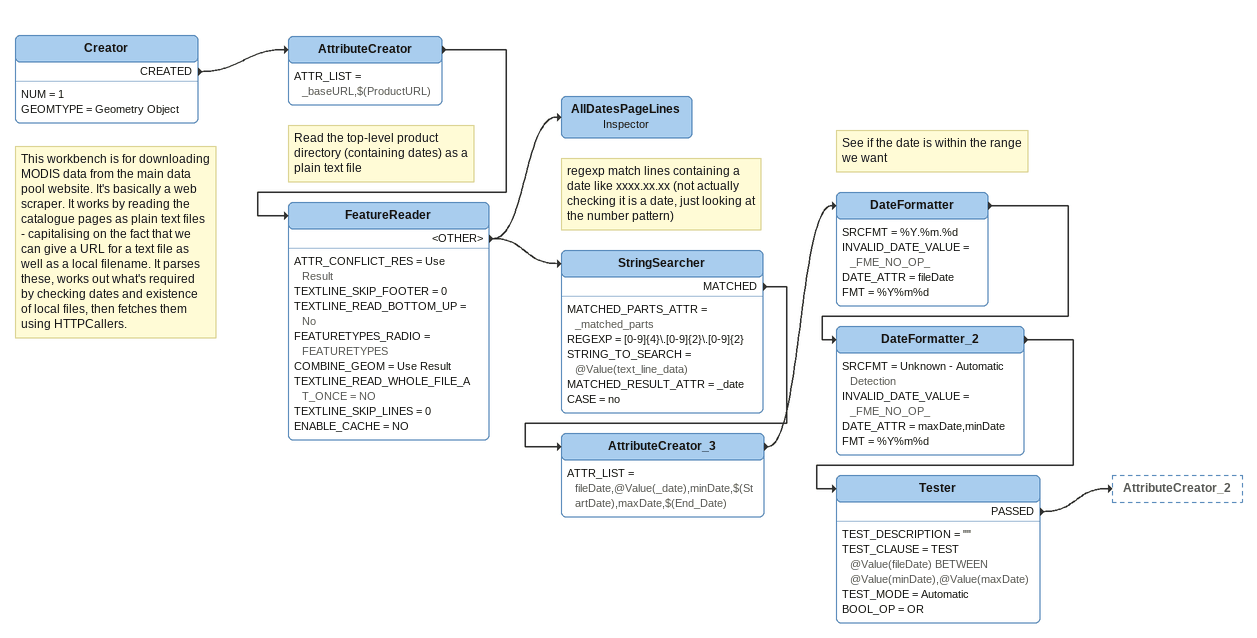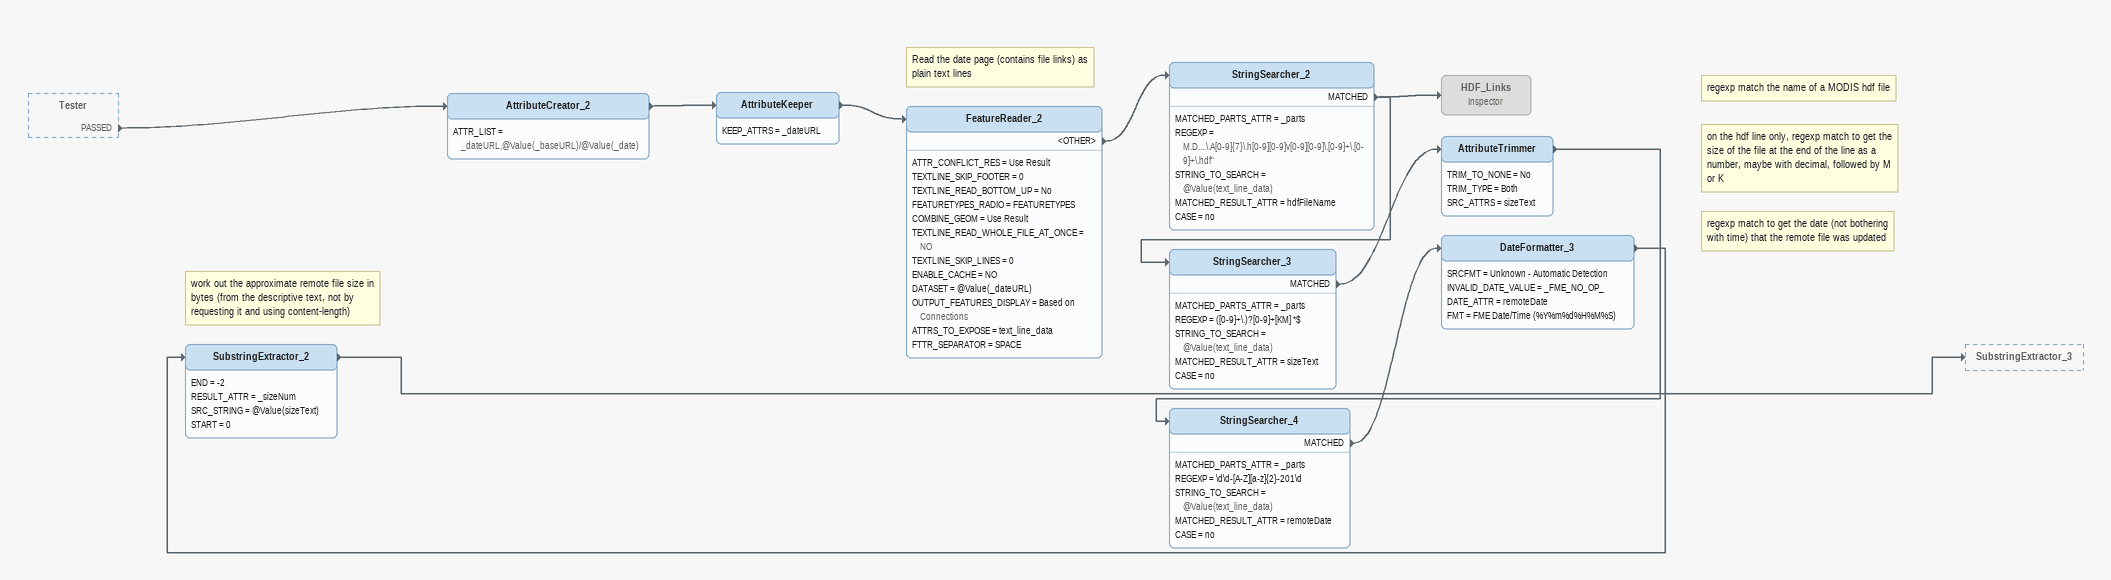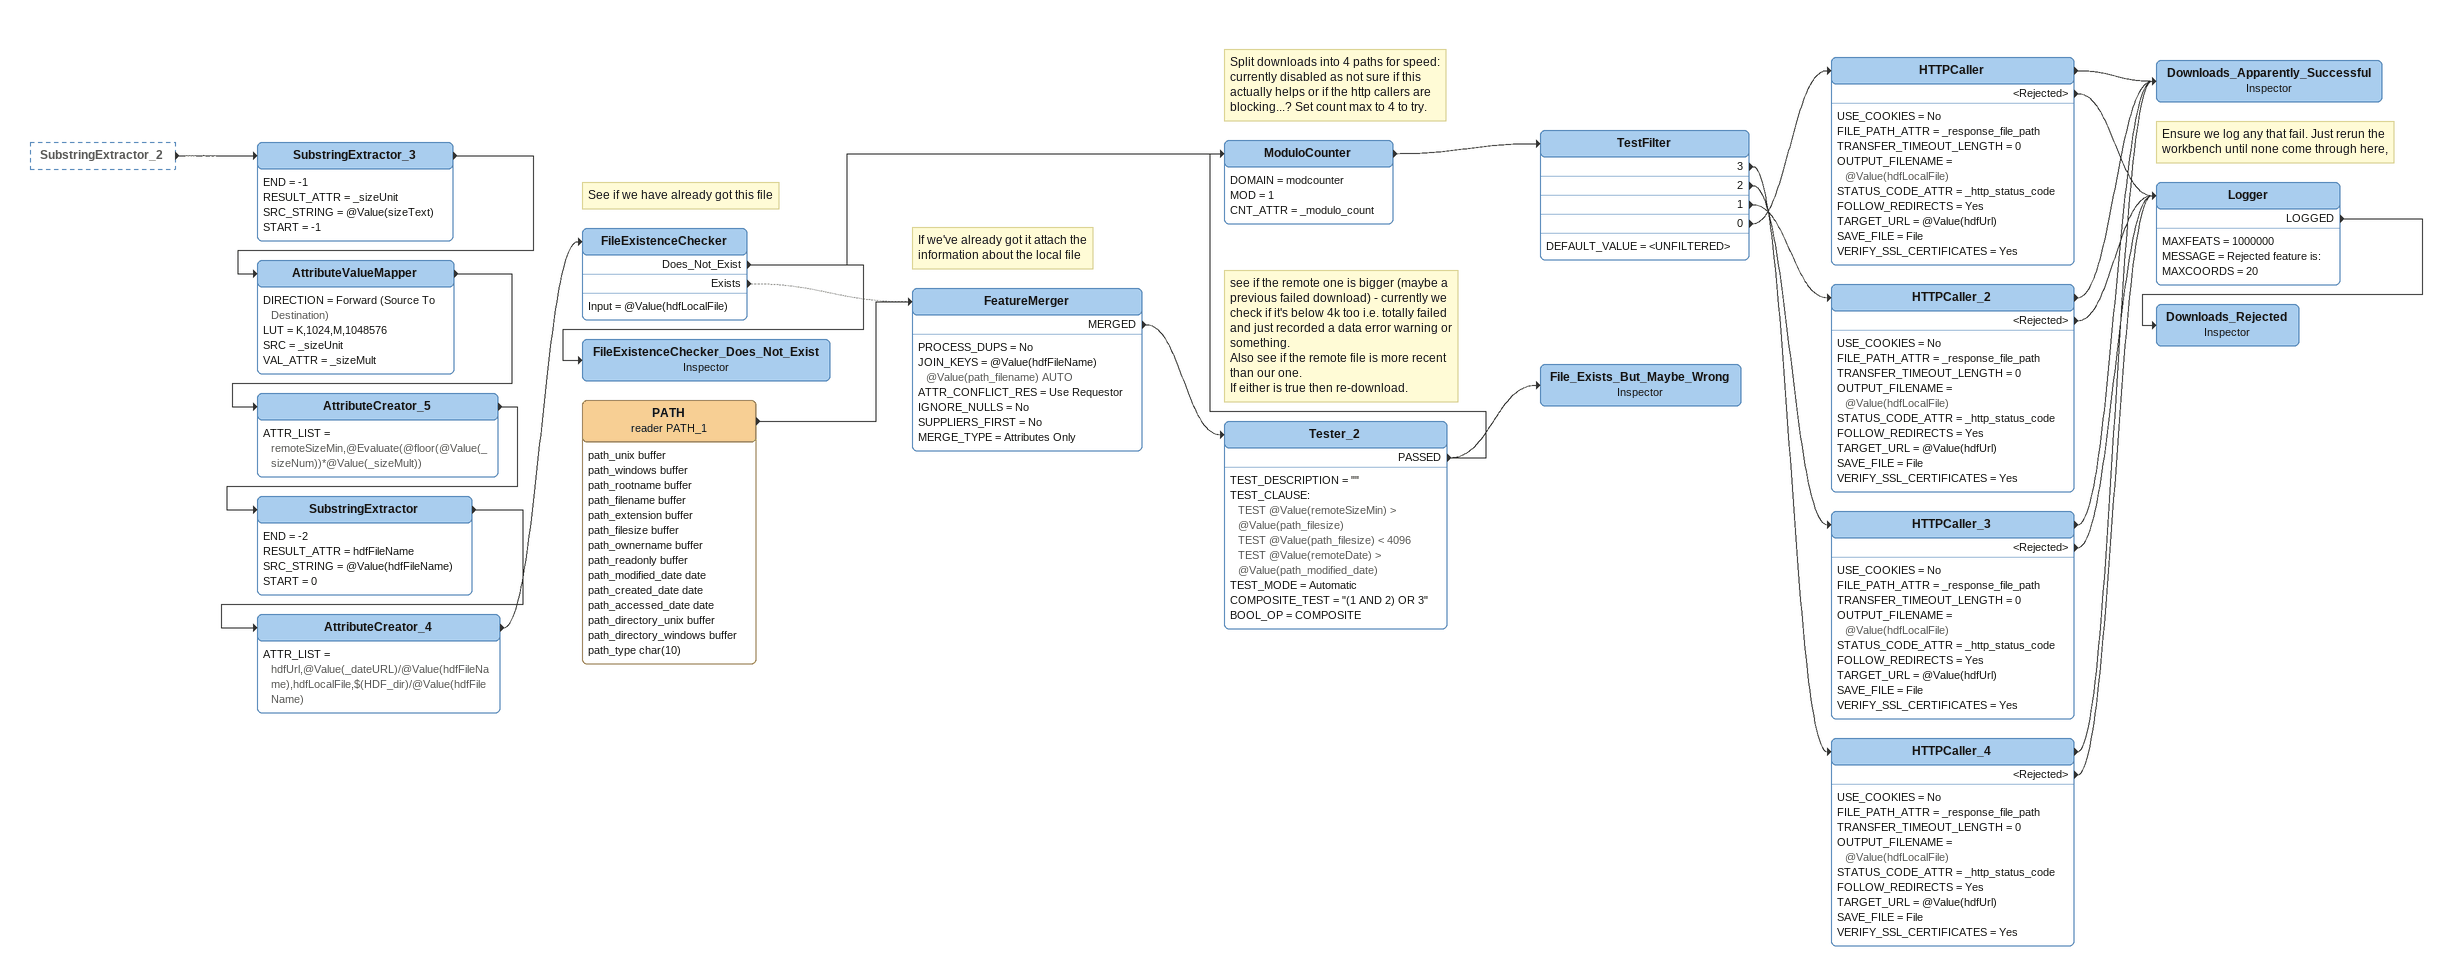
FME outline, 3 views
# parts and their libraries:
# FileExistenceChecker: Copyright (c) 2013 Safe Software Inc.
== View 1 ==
Note: This workbench is for downloading MODIS data from the main data pool website. It's basically a web scraper. It works by reading the catalogue pages as plain text files - capitalising on the fact that we can give a URL for a text file as well as a local filename. It parses these, works out what's required by checking dates and existence of local files, then fetches them using HTTPCallers.
Creator
    NUM = 1
    GEOMTYPE = Geometry Object
    CREATED -> AttributeCreator
AttributeCreator
    ATTR_LIST = _baseURL,$(ProductURL)
    -> FeatureReader
Note: Read the top-level product directory (containing dates) as a plain text file
FeatureReader
    ATTR_CONFLICT_RES = Use Result
    TEXTLINE_SKIP_FOOTER = 0
    TEXTLINE_READ_BOTTOM_UP = No
    FEATURETYPES_RADIO = FEATURETYPES
    COMBINE_GEOM = Use Result
    TEXTLINE_READ_WHOLE_FILE_AT_ONCE = NO
    TEXTLINE_SKIP_LINES = 0
    ENABLE_CACHE = NO
    <OTHER> -> AllDatesPageLines
    <OTHER> -> StringSearcher
AllDatesPageLines: Inspector
Note: regexp match lines containing a date like xxxx.xx.xx (not actually checking it is a date, just looking at the number pattern)
StringSearcher
    MATCHED_PARTS_ATTR = _matched_parts
    REGEXP = [0-9]{4}\.[0-9]{2}\.[0-9]{2}
    STRING_TO_SEARCH = @Value(text_line_data)
    MATCHED_RESULT_ATTR = _date
    CASE = no
    MATCHED -> AttributeCreator_3
AttributeCreator_3
    ATTR_LIST = fileDate,@Value(_date),minDate,$(StartDate),maxDate,$(End_Date)
    -> DateFormatter
Note: See if the date is within the range we want
DateFormatter
    SRCFMT = %Y.%m.%d
    INVALID_DATE_VALUE = _FME_NO_OP_
    DATE_ATTR = fileDate
    FMT = %Y%m%d
    -> DateFormatter_2
DateFormatter_2
    SRCFMT = Unknown - Automatic Detection
    INVALID_DATE_VALUE = _FME_NO_OP_
    DATE_ATTR = maxDate,minDate
    FMT = %Y%m%d
    -> Tester
Tester
    TEST_DESCRIPTION = ""
    TEST_CLAUSE = TEST @Value(fileDate) BETWEEN @Value(minDate),@Value(maxDate)
    TEST_MODE = Automatic
    BOOL_OP = OR
    PASSED -> AttributeCreator_2

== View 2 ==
Tester [outside]
    PASSED -> AttributeCreator_2
AttributeCreator_2
    ATTR_LIST = _dateURL,@Value(_baseURL)/@Value(_date)
    -> AttributeKeeper
AttributeKeeper
    KEEP_ATTRS = _dateURL
    -> FeatureReader_2
Note: Read the date page (contains file links) as plain text lines
FeatureReader_2
    ATTR_CONFLICT_RES = Use Result
    TEXTLINE_SKIP_FOOTER = 0
    TEXTLINE_READ_BOTTOM_UP = No
    FEATURETYPES_RADIO = FEATURETYPES
    COMBINE_GEOM = Use Result
    TEXTLINE_READ_WHOLE_FILE_AT_ONCE = NO
    TEXTLINE_SKIP_LINES = 0
    ENABLE_CACHE = NO
    DATASET = @Value(_dateURL)
    OUTPUT_FEATURES_DISPLAY = Based on Connections
    ATTRS_TO_EXPOSE = text_line_data
    FTTR_SEPARATOR = SPACE
    <OTHER> -> StringSearcher_2
Note: regexp match the name of a MODIS hdf file
StringSearcher_2
    MATCHED_PARTS_ATTR = _parts
    REGEXP = M.D....\.A[0-9]{7}\.h[0-9][0-9]v[0-9][0-9]\.[0-9]+\.[0-9]+\.hdf"
    STRING_TO_SEARCH = @Value(text_line_data)
    MATCHED_RESULT_ATTR = hdfFileName
    CASE = no
    MATCHED -> HDF_Links
    MATCHED -> StringSearcher_3
HDF_Links: Inspector [off]
Note: on the hdf line only, regexp match to get the size of the file at the end of the line as a number, maybe with decimal, followed by M or K
StringSearcher_3
    MATCHED_PARTS_ATTR = _parts
    REGEXP = ([0-9]+\.)?[0-9]+[KM] *$
    STRING_TO_SEARCH = @Value(text_line_data)
    MATCHED_RESULT_ATTR = sizeText
    CASE = no
    MATCHED -> AttributeTrimmer
AttributeTrimmer
    TRIM_TO_NONE = No
    TRIM_TYPE = Both
    SRC_ATTRS = sizeText
    -> StringSearcher_4
Note: regexp match to get the date (not bothering with time) that the remote file was updated
StringSearcher_4
    MATCHED_PARTS_ATTR = _parts
    REGEXP = \d\d-[A-Z][a-z]{2}-201\d
    STRING_TO_SEARCH = @Value(text_line_data)
    MATCHED_RESULT_ATTR = remoteDate
    CASE = no
    MATCHED -> DateFormatter_3
DateFormatter_3
    SRCFMT = Unknown - Automatic Detection
    INVALID_DATE_VALUE = _FME_NO_OP_
    DATE_ATTR = remoteDate
    FMT = FME Date/Time (%Y%m%d%H%M%S)
    -> SubstringExtractor_2
Note: work out the approximate remote file size in bytes (from the descriptive text, not by requesting it and using content-length)
SubstringExtractor_2
    END = -2
    RESULT_ATTR = _sizeNum
    SRC_STRING = @Value(sizeText)
    START = 0
    -> SubstringExtractor_3

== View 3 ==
SubstringExtractor_2 [outside]
    -> SubstringExtractor_3
SubstringExtractor_3
    END = -1
    RESULT_ATTR = _sizeUnit
    SRC_STRING = @Value(sizeText)
    START = -1
    -> AttributeValueMapper
AttributeValueMapper
    DIRECTION = Forward (Source To Destination)
    LUT = K,1024,M,1048576
    SRC = _sizeUnit
    VAL_ATTR = _sizeMult
    -> AttributeCreator_5
AttributeCreator_5
    ATTR_LIST = remoteSizeMin,@Evaluate(@floor(@Value(_sizeNum))*@Value(_sizeMult))
    -> SubstringExtractor
SubstringExtractor
    END = -2
    RESULT_ATTR = hdfFileName
    SRC_STRING = @Value(hdfFileName)
    START = 0
    -> AttributeCreator_4
AttributeCreator_4
    ATTR_LIST = hdfUrl,@Value(_dateURL)/@Value(hdfFileName),hdfLocalFile,$(HDF_dir)/@Value(hdfFileName)
    -> FileExistenceChecker
Note: See if we have already got this file
FileExistenceChecker
    Input = @Value(hdfLocalFile)
    Does_Not_Exist -> ModuloCounter
    Exists -> FeatureMerger [off]
    Does_Not_Exist -> FileExistenceChecker_Does_Not_Exist
FileExistenceChecker_Does_Not_Exist: Inspector
PATH (reader PATH_1)
    attributes: path_unix buffer, path_windows buffer, path_rootname buffer, path_filename buffer, path_extension buffer, path_filesize buffer, path_ownername buffer, path_readonly buffer, path_modified_date date, path_created_date date, path_accessed_date date, path_directory_unix buffer, path_directory_windows buffer, path_type char(10)
    -> FeatureMerger
Note: If we've already got it attach the information about the local file
FeatureMerger
    PROCESS_DUPS = No
    JOIN_KEYS = @Value(hdfFileName) @Value(path_filename) AUTO
    ATTR_CONFLICT_RES = Use Requestor
    IGNORE_NULLS = No
    SUPPLIERS_FIRST = No
    MERGE_TYPE = Attributes Only
    MERGED -> Tester_2
Note: see if the remote one is bigger (maybe a previous failed download) - currently we check if it's below 4k too i.e. totally failed and just recorded a data error warning or something. / Also see if the remote file is more recent than our one. / If either is true then re-download.
Tester_2
    TEST_DESCRIPTION = ""
    TEST_CLAUSE:
      TEST @Value(remoteSizeMin) > @Value(path_filesize)
      TEST @Value(path_filesize) < 4096
      TEST @Value(remoteDate) > @Value(path_modified_date)
    TEST_MODE = Automatic
    COMPOSITE_TEST = "(1 AND 2) OR 3"
    BOOL_OP = COMPOSITE
    PASSED -> ModuloCounter
    PASSED -> File_Exists_But_Maybe_Wrong
Note: Split downloads into 4 paths for speed: currently disabled as not sure if this actually helps or if the http callers are blocking...? Set count max to 4 to try.
ModuloCounter
    DOMAIN = modcounter
    MOD = 1
    CNT_ATTR = _modulo_count
    -> TestFilter
TestFilter
    DEFAULT_VALUE = <UNFILTERED>
    3 -> HTTPCaller_4
    2 -> HTTPCaller_3
    1 -> HTTPCaller_2
    0 -> HTTPCaller
HTTPCaller
    USE_COOKIES = No
    FILE_PATH_ATTR = _response_file_path
    TRANSFER_TIMEOUT_LENGTH = 0
    OUTPUT_FILENAME = @Value(hdfLocalFile)
    STATUS_CODE_ATTR = _http_status_code
    FOLLOW_REDIRECTS = Yes
    TARGET_URL = @Value(hdfUrl)
    SAVE_FILE = File
    VERIFY_SSL_CERTIFICATES = Yes
    -> Downloads_Apparently_Successful
    <Rejected> -> Logger
HTTPCaller_2
    USE_COOKIES = No
    FILE_PATH_ATTR = _response_file_path
    TRANSFER_TIMEOUT_LENGTH = 0
    OUTPUT_FILENAME = @Value(hdfLocalFile)
    STATUS_CODE_ATTR = _http_status_code
    FOLLOW_REDIRECTS = Yes
    TARGET_URL = @Value(hdfUrl)
    SAVE_FILE = File
    VERIFY_SSL_CERTIFICATES = Yes
    <Rejected> -> Logger
    -> Downloads_Apparently_Successful
HTTPCaller_3
    USE_COOKIES = No
    FILE_PATH_ATTR = _response_file_path
    TRANSFER_TIMEOUT_LENGTH = 0
    OUTPUT_FILENAME = @Value(hdfLocalFile)
    STATUS_CODE_ATTR = _http_status_code
    FOLLOW_REDIRECTS = Yes
    TARGET_URL = @Value(hdfUrl)
    SAVE_FILE = File
    VERIFY_SSL_CERTIFICATES = Yes
    -> Downloads_Apparently_Successful
    <Rejected> -> Logger
HTTPCaller_4
    USE_COOKIES = No
    FILE_PATH_ATTR = _response_file_path
    TRANSFER_TIMEOUT_LENGTH = 0
    OUTPUT_FILENAME = @Value(hdfLocalFile)
    STATUS_CODE_ATTR = _http_status_code
    FOLLOW_REDIRECTS = Yes
    TARGET_URL = @Value(hdfUrl)
    SAVE_FILE = File
    VERIFY_SSL_CERTIFICATES = Yes
    <Rejected> -> Logger
    -> Downloads_Apparently_Successful
Downloads_Apparently_Successful: Inspector
Note: Ensure we log any that fail. Just rerun the workbench until none come through here,
Logger
    MAXFEATS = 1000000
    MESSAGE = Rejected feature is:
    MAXCOORDS = 20
    LOGGED -> Downloads_Rejected
Downloads_Rejected: Inspector
File_Exists_But_Maybe_Wrong: Inspector
